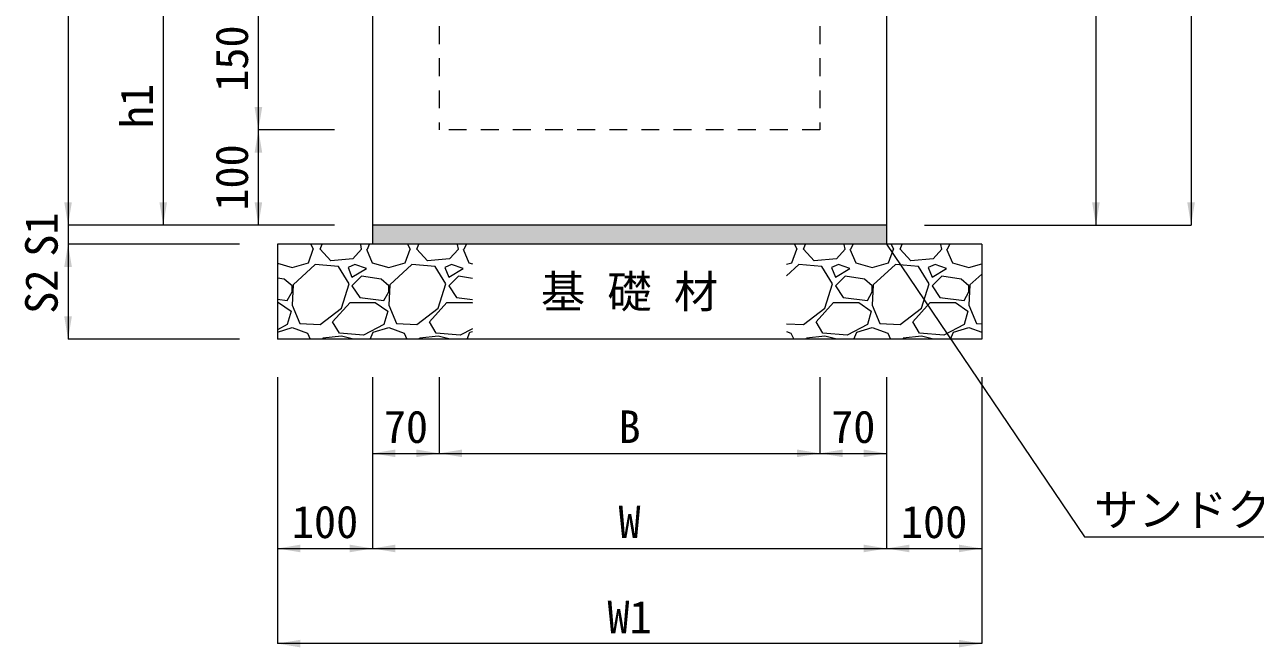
# Model space of a CAD drawing. Units: millimetres at full size. Extents: x 0 to 26200, y 7460 to 13400.
# Drawn here: x 4567 to 5861, y 10271 to 10926 of the extents above; entities that cross this region are included whole.
import ezdxf
from ezdxf.enums import TextEntityAlignment as Align

# ---------------------------------------------------------------- set-up
doc = ezdxf.new("R2010")
doc.units = ezdxf.units.MM
doc.header["$LTSCALE"] = 25
doc.linetypes.add('USER1', pattern=[1.35, 0.75, -0.6])
doc.layers.add('ハッチング', color=7, linetype='Continuous')
doc.layers.add('文字', color=7, linetype='Continuous')
for name, color, linetype, lineweight in [('ハッチング_基礎', 150, 'Continuous', 9), ('寸法線', 7, 'Continuous', 9), ('引出線', 4, 'Continuous', 9), ('本体', 2, 'Continuous', 20), ('舗装・基礎', 7, 'Continuous', 5)]:
    doc.layers.add(name, color=color, linetype=linetype, lineweight=lineweight)
doc.styles.add('ＭＳ ゴシック', font='')
doc.styles.get('ＭＳ ゴシック').set_extended_font_data('MS Gothic')

# ---------------------------------------------------------------- blocks, each defined once
blk = doc.blocks.new('filled_arrow')
at = {"color": 0, "linetype": 'Continuous', "lineweight": -2}
blk.add_solid([(7.5, 1.25), (0, 0), (7.5, -1.25)], dxfattribs=at)

msp = doc.modelspace()

# ---------------------------------------------------------------- hatches: boundary and pattern name
at = {"layer": 'ハッチング'}
msp.add_hatch(color=256, dxfattribs=at).paths.add_polyline_path([(5473.05, 10695.09), (5473.05, 10715.09), (4933.05, 10715.09), (4933.05, 10695.09)])

# ---------------------------------------------------------------- linework, layer by layer
at = {"layer": 'ハッチング_基礎'}
for p, q in [((4868.27, 10695.09), (4870.75, 10689.71)), ((4877.86, 10689.71), (4879.88, 10695.09)), ((4920.53, 10694.79), (4919.36, 10695.09)), ((4927.65, 10689.71), (4929.95, 10695.09)), ((4969.87, 10695.09), (4972.35, 10689.71)), ((4979.46, 10689.71), (4981.48, 10695.09)), ((5022.13, 10694.79), (5020.96, 10695.09)), ((5029.25, 10689.71), (5031.55, 10695.09)), ((5376.27, 10695.09), (5378.75, 10689.71)), ((5385.86, 10689.71), (5387.88, 10695.09)), ((5428.53, 10694.79), (5427.36, 10695.09)), ((5435.65, 10689.71), (5437.95, 10695.09)), ((5477.87, 10695.09), (5480.35, 10689.71)), ((5487.46, 10689.71), (5489.48, 10695.09)), ((5530.13, 10694.79), (5528.96, 10695.09)), ((5537.25, 10689.71), (5539.55, 10695.09)), ((4865.67, 10675.49), (4870.75, 10689.71)), ((4889.04, 10677.52), (4877.86, 10689.71)), ((4921.55, 10689.71), (4912.41, 10679.55)), ((4921.55, 10689.71), (4920.53, 10694.79)), ((4926.63, 10689.71), (4932.73, 10675.49)), ((4967.27, 10675.49), (4972.35, 10689.71)), ((4990.64, 10677.52), (4979.46, 10689.71)), ((5023.15, 10689.71), (5014.01, 10679.55)), ((5023.15, 10689.71), (5022.13, 10694.79)), ((5028.23, 10689.71), (5034.33, 10675.49)), ((5373.67, 10675.49), (5378.75, 10689.71)), ((5397.04, 10677.52), (5385.86, 10689.71)), ((5429.55, 10689.71), (5420.41, 10679.55)), ((5429.55, 10689.71), (5428.53, 10694.79)), ((5434.63, 10689.71), (5440.73, 10675.49)), ((5475.27, 10675.49), (5480.35, 10689.71)), ((5498.64, 10677.52), (5487.46, 10689.71)), ((5531.15, 10689.71), (5522.01, 10679.55)), ((5531.15, 10689.71), (5530.13, 10694.79)), ((5536.23, 10689.71), (5542.33, 10675.49)), ((4833.05, 10674.92), (4848.4, 10670.41)), ((4848.4, 10670.41), (4865.67, 10675.49)), ((4872.78, 10673.46), (4849.41, 10652.12)), ((4897.17, 10671.42), (4872.78, 10673.46)), ((4912.41, 10679.55), (4889.04, 10677.52)), ((4908.34, 10653.14), (4897.17, 10671.42)), ((4914.44, 10673.46), (4907.33, 10670.41)), ((4907.33, 10670.41), (4911.39, 10660.25)), ((4911.39, 10660.25), (4926.63, 10669.39)), ((4926.63, 10669.39), (4914.44, 10673.46)), ((4932.73, 10675.49), (4950, 10670.41)), ((4950, 10670.41), (4967.27, 10675.49)), ((4974.38, 10673.46), (4951.01, 10652.12)), ((4998.77, 10671.42), (4974.38, 10673.46)), ((5014.01, 10679.55), (4990.64, 10677.52)), ((5009.94, 10653.14), (4998.77, 10671.42)), ((5016.04, 10673.46), (5008.93, 10670.41)), ((5008.93, 10670.41), (5012.99, 10660.25)), ((5012.99, 10660.25), (5028.23, 10669.39)), ((5028.23, 10669.39), (5016.04, 10673.46)), ((5034.33, 10675.49), (5038.05, 10674.39)), ((5368.05, 10673.83), (5373.67, 10675.49)), ((5380.78, 10673.46), (5368.05, 10661.83)), ((5405.17, 10671.42), (5380.78, 10673.46)), ((5420.41, 10679.55), (5397.04, 10677.52)), ((5416.34, 10653.14), (5405.17, 10671.42)), ((5422.44, 10673.46), (5415.33, 10670.41)), ((5415.33, 10670.41), (5419.39, 10660.25)), ((5419.39, 10660.25), (5434.63, 10669.39)), ((5434.63, 10669.39), (5422.44, 10673.46)), ((5440.73, 10675.49), (5458, 10670.41)), ((5458, 10670.41), (5475.27, 10675.49)), ((5482.38, 10673.46), (5459.01, 10652.12)), ((5506.77, 10671.42), (5482.38, 10673.46)), ((5522.01, 10679.55), (5498.64, 10677.52)), ((5517.94, 10653.14), (5506.77, 10671.42)), ((5524.04, 10673.46), (5516.93, 10670.41)), ((5516.93, 10670.41), (5520.99, 10660.25)), ((5520.99, 10660.25), (5536.23, 10669.39)), ((5536.23, 10669.39), (5524.04, 10673.46)), ((5542.33, 10675.49), (5559.6, 10670.41)), ((5559.6, 10670.41), (5573.05, 10674.36)), ((4840.27, 10658.22), (4833.05, 10659.3)), ((4848.4, 10651.1), (4840.27, 10658.22)), ((4921.55, 10661.26), (4911.39, 10651.1)), ((4941.87, 10658.22), (4921.55, 10661.26)), ((4950, 10651.1), (4941.87, 10658.22)), ((5023.15, 10661.26), (5012.99, 10651.1)), ((5038.05, 10659.03), (5023.15, 10661.26)), ((5429.55, 10661.26), (5419.39, 10651.1)), ((5449.87, 10658.22), (5429.55, 10661.26)), ((5458, 10651.1), (5449.87, 10658.22)), ((5531.15, 10661.26), (5520.99, 10651.1)), ((5551.47, 10658.22), (5531.15, 10661.26)), ((5559.6, 10651.1), (5551.47, 10658.22)), ((5573.05, 10663.47), (5560.61, 10652.12)), ((4843.32, 10635.86), (4848.4, 10645.01)), ((4849.41, 10652.12), (4848.4, 10630.78)), ((4848.4, 10645.01), (4848.4, 10651.1)), ((4900.21, 10627.74), (4908.34, 10653.14)), ((4911.39, 10651.1), (4919.52, 10638.91)), ((4944.92, 10635.86), (4950, 10645.01)), ((4951.01, 10652.12), (4950, 10630.78)), ((4950, 10645.01), (4950, 10651.1)), ((5001.81, 10627.74), (5009.94, 10653.14)), ((5012.99, 10651.1), (5021.12, 10638.91)), ((5408.21, 10627.74), (5416.34, 10653.14)), ((5419.39, 10651.1), (5427.52, 10638.91)), ((5452.92, 10635.86), (5458, 10645.01)), ((5459.01, 10652.12), (5458, 10630.78)), ((5458, 10645.01), (5458, 10651.1)), ((5509.81, 10627.74), (5517.94, 10653.14)), ((5520.99, 10651.1), (5529.12, 10638.91)), ((5554.52, 10635.86), (5559.6, 10645.01)), ((5560.61, 10652.12), (5559.6, 10630.78)), ((5559.6, 10645.01), (5559.6, 10651.1)), ((4833.05, 10637.1), (4843.32, 10635.86)), ((4833.05, 10633.83), (4834.17, 10633.83)), ((4834.17, 10633.83), (4847.38, 10624.69)), ((4848.4, 10630.78), (4856.53, 10611.48)), ((4891.07, 10613.51), (4909.36, 10633.83)), ((4909.36, 10633.83), (4935.77, 10633.83)), ((4919.52, 10638.91), (4944.92, 10635.86)), ((4935.77, 10633.83), (4948.98, 10624.69)), ((4950, 10630.78), (4958.13, 10611.48)), ((4992.67, 10613.51), (5010.96, 10633.83)), ((5010.96, 10633.83), (5037.37, 10633.83)), ((5021.12, 10638.91), (5038.05, 10636.88)), ((5037.37, 10633.83), (5038.05, 10633.37)), ((5399.07, 10613.51), (5417.36, 10633.83)), ((5417.36, 10633.83), (5443.77, 10633.83)), ((5427.52, 10638.91), (5452.92, 10635.86)), ((5443.77, 10633.83), (5456.98, 10624.69)), ((5458, 10630.78), (5466.13, 10611.48)), ((5500.67, 10613.51), (5518.96, 10633.83)), ((5518.96, 10633.83), (5545.37, 10633.83)), ((5529.12, 10638.91), (5554.52, 10635.86)), ((5545.37, 10633.83), (5558.58, 10624.69)), ((5559.6, 10630.78), (5567.73, 10611.48)), ((4847.38, 10624.69), (4843.32, 10610.46)), ((4877.86, 10610.46), (4900.21, 10627.74)), ((4948.98, 10624.69), (4944.92, 10610.46)), ((4979.46, 10610.46), (5001.81, 10627.74)), ((5385.86, 10610.46), (5408.21, 10627.74)), ((5456.98, 10624.69), (5452.92, 10610.46)), ((5487.46, 10610.46), (5509.81, 10627.74)), ((5558.58, 10624.69), (5554.52, 10610.46)), ((4843.32, 10610.46), (4833.05, 10605.08)), ((4833.05, 10602.62), (4848.4, 10607.42)), ((4848.4, 10607.42), (4864.65, 10601.32)), ((4856.53, 10611.48), (4877.86, 10610.46)), ((4898.18, 10601.32), (4891.07, 10613.51)), ((4944.92, 10610.46), (4923.58, 10599.29)), ((4933.74, 10602.34), (4950, 10607.42)), ((4950, 10607.42), (4966.25, 10601.32)), ((4958.13, 10611.48), (4979.46, 10610.46)), ((4999.78, 10601.32), (4992.67, 10613.51)), ((5038.05, 10606.03), (5025.18, 10599.29)), ((5368.05, 10611.31), (5385.86, 10610.46)), ((5406.18, 10601.32), (5399.07, 10613.51)), ((5452.92, 10610.46), (5431.58, 10599.29)), ((5441.74, 10602.34), (5458, 10607.42)), ((5458, 10607.42), (5474.25, 10601.32)), ((5466.13, 10611.48), (5487.46, 10610.46)), ((5507.78, 10601.32), (5500.67, 10613.51)), ((5554.52, 10610.46), (5533.18, 10599.29)), ((5543.34, 10602.34), (5559.6, 10607.42)), ((5559.6, 10607.42), (5573.05, 10602.37)), ((5567.73, 10611.48), (5573.05, 10611.23)), ((4864.65, 10601.32), (4867.53, 10595.09)), ((4880.48, 10595.09), (4880.91, 10596.24)), ((4900.21, 10598.27), (4880.91, 10596.24)), ((4923.58, 10599.29), (4898.18, 10601.32)), ((4912.96, 10595.09), (4900.21, 10598.27)), ((4930.64, 10595.09), (4933.74, 10602.34)), ((4966.25, 10601.32), (4969.13, 10595.09)), ((4982.08, 10595.09), (4982.51, 10596.24)), ((5001.81, 10598.27), (4982.51, 10596.24)), ((5025.18, 10599.29), (4999.78, 10601.32)), ((5014.56, 10595.09), (5001.81, 10598.27)), ((5032.24, 10595.09), (5035.34, 10602.34)), ((5035.34, 10602.34), (5038.05, 10603.18)), ((5368.05, 10603.05), (5372.65, 10601.32)), ((5372.65, 10601.32), (5375.53, 10595.09)), ((5388.48, 10595.09), (5388.91, 10596.24)), ((5408.21, 10598.27), (5388.91, 10596.24)), ((5431.58, 10599.29), (5406.18, 10601.32)), ((5420.96, 10595.09), (5408.21, 10598.27)), ((5438.64, 10595.09), (5441.74, 10602.34)), ((5474.25, 10601.32), (5477.13, 10595.09)), ((5490.08, 10595.09), (5490.51, 10596.24)), ((5509.81, 10598.27), (5490.51, 10596.24)), ((5533.18, 10599.29), (5507.78, 10601.32)), ((5522.56, 10595.09), (5509.81, 10598.27)), ((5540.24, 10595.09), (5543.34, 10602.34))]:
    msp.add_line(p, q, dxfattribs=at)
at = {"layer": '寸法線', "lineweight": 13}
for p, q in [((5793.05, 11498.09), (5793.05, 10715.09)), ((4613.05, 11465.09), (4613.05, 10715.09)), ((5693.05, 11365.09), (5693.05, 10715.09)), ((4713.05, 10965.09), (4713.05, 10715.09)), ((4813.05, 10815.09), (4813.05, 10965.09)), ((4813.05, 10715.09), (4813.05, 10815.09)), ((4893.05, 10815.09), (4813.05, 10815.09)), ((4893.05, 10815.09), (4813.05, 10815.09)), ((4613.05, 10763.09), (4613.05, 10647.09)), ((4893.05, 10715.09), (4613.05, 10715.09)), ((4893.05, 10715.09), (4613.05, 10715.09)), ((4893.05, 10715.09), (4713.05, 10715.09)), ((4893.05, 10715.09), (4813.05, 10715.09)), ((5513.05, 10715.09), (5693.05, 10715.09)), ((5513.05, 10715.09), (5793.05, 10715.09)), ((4793.05, 10695.09), (4613.05, 10695.09)), ((4613.05, 10695.09), (4613.05, 10595.09)), ((4793.05, 10695.09), (4613.05, 10695.09)), ((4793.05, 10595.09), (4613.05, 10595.09)), ((4833.05, 10555.09), (4833.05, 10375.09)), ((4833.05, 10555.09), (4833.05, 10275.09)), ((4933.05, 10555.09), (4933.05, 10475.09)), ((4933.05, 10555.09), (4933.05, 10375.09)), ((4933.05, 10555.09), (4933.05, 10375.09)), ((5003.05, 10555.09), (5003.05, 10475.09)), ((5003.05, 10555.09), (5003.05, 10475.09)), ((5403.05, 10555.09), (5403.05, 10475.09)), ((5403.05, 10555.09), (5403.05, 10475.09)), ((5473.05, 10555.09), (5473.05, 10475.09)), ((5473.05, 10555.09), (5473.05, 10375.09)), ((5473.05, 10555.09), (5473.05, 10375.09)), ((5573.05, 10555.09), (5573.05, 10375.09)), ((5573.05, 10555.09), (5573.05, 10275.09)), ((4933.05, 10475.09), (5003.05, 10475.09)), ((5003.05, 10475.09), (5403.05, 10475.09)), ((5403.05, 10475.09), (5473.05, 10475.09)), ((4833.05, 10375.09), (4933.05, 10375.09)), ((4933.05, 10375.09), (5473.05, 10375.09)), ((5473.05, 10375.09), (5573.05, 10375.09)), ((5573.05, 10275.09), (4833.05, 10275.09))]:
    msp.add_line(p, q, dxfattribs=at)
at = {"layer": '引出線'}
msp.add_lwpolyline([(5473.05, 10695.09), (5681.17, 10387.31), (6059.39, 10387.31)], dxfattribs=at)
at = {"layer": '本体'}
for p, q in [((4933.05, 11375.09), (4933.05, 10715.09)), ((5473.05, 11375.09), (5473.05, 10715.09)), ((5473.05, 10715.09), (4933.05, 10715.09))]:
    msp.add_line(p, q, dxfattribs=at)
at = {"layer": '本体', "linetype": 'USER1', "lineweight": 15}
for p, q in [((5003.05, 11059.12), (5003.05, 10815.09)), ((5403.05, 11059.12), (5403.05, 10815.09)), ((5403.05, 10815.09), (5003.05, 10815.09))]:
    msp.add_line(p, q, dxfattribs=at)
at = {"layer": '舗装・基礎', "color": 3, "lineweight": 20}
for p, q in [((5473.05, 10715.09), (4933.05, 10715.09)), ((4933.05, 10715.09), (4933.05, 10695.09)), ((5473.05, 10715.09), (5473.05, 10695.09)), ((5573.05, 10695.09), (4833.05, 10695.09)), ((4833.05, 10695.09), (4833.05, 10595.09)), ((5573.05, 10695.09), (5573.05, 10595.09)), ((5573.05, 10595.09), (4833.05, 10595.09))]:
    msp.add_line(p, q, dxfattribs=at)

# ---------------------------------------------------------------- block references
at = {"layer": '寸法線', "lineweight": 13, "xscale": 3.2, "yscale": 3.2}
for p, rotation in [((4813.05, 10815.09), 90), ((4813.05, 10815.09), 270), ((4613.05, 10715.09), 90), ((4613.05, 10715.09), 90), ((4713.05, 10715.09), 90), ((4813.05, 10715.09), 90), ((5693.05, 10715.09), 90), ((5793.05, 10715.09), 90), ((4613.05, 10695.09), 270), ((4613.05, 10695.09), 270), ((4613.05, 10595.09), 90), ((5003.05, 10475.09), 180), ((5403.05, 10475.09), 180), ((5473.05, 10475.09), 180), ((4933.05, 10375.09), 180), ((5473.05, 10375.09), 180), ((5573.05, 10375.09), 180), ((5573.05, 10275.09), 180)]:
    msp.add_blockref('filled_arrow', p, dxfattribs=dict(at, rotation=rotation))
for p in [(4933.05, 10475.09), (5003.05, 10475.09), (5403.05, 10475.09), (4833.05, 10375.09), (4933.05, 10375.09), (5473.05, 10375.09), (4833.05, 10275.09)]:
    msp.add_blockref('filled_arrow', p, dxfattribs=at)
at = {"layer": '引出線', "xscale": 0.133, "yscale": 0.133, "rotation": 304.1}
msp.add_blockref('filled_arrow', (5473.05, 10695.09), dxfattribs=at)

# ---------------------------------------------------------------- texts
at = {"layer": '寸法線', "style": 'ＭＳ ゴシック'}
for s, p in [('150', (4785.05, 10890.09)), ('h1', (4685.05, 10840.09)), ('100', (4785.05, 10765.09)), ('S1', (4585.05, 10705.09)), ('S2', (4585.05, 10645.09))]:
    msp.add_text(s, height=34.18, rotation=90, dxfattribs=at).set_placement(p, align=Align.MIDDLE_CENTER)
for s, p in [('70', (4968.05, 10503.09)), ('B', (5203.05, 10503.09)), ('70', (5438.05, 10503.09)), ('100', (4883.05, 10403.09)), ('W', (5203.05, 10403.09)), ('100', (5523.05, 10403.09)), ('W1', (5203.05, 10303.09))]:
    msp.add_text(s, height=34.18, dxfattribs=at).set_placement(p, align=Align.MIDDLE_CENTER)
at = {"layer": '引出線', "style": 'ＭＳ ゴシック'}
msp.add_text('サンドクッション', height=34.18, dxfattribs=at).set_placement((5691.17, 10432.71), align=Align.TOP_LEFT)
at = {"layer": '文字', "style": 'ＭＳ ゴシック'}
msp.add_text('基 礎 材', height=34.18, dxfattribs=at).set_placement((5203.05, 10645.09), align=Align.MIDDLE_CENTER)

doc.saveas('drawing.dxf')
